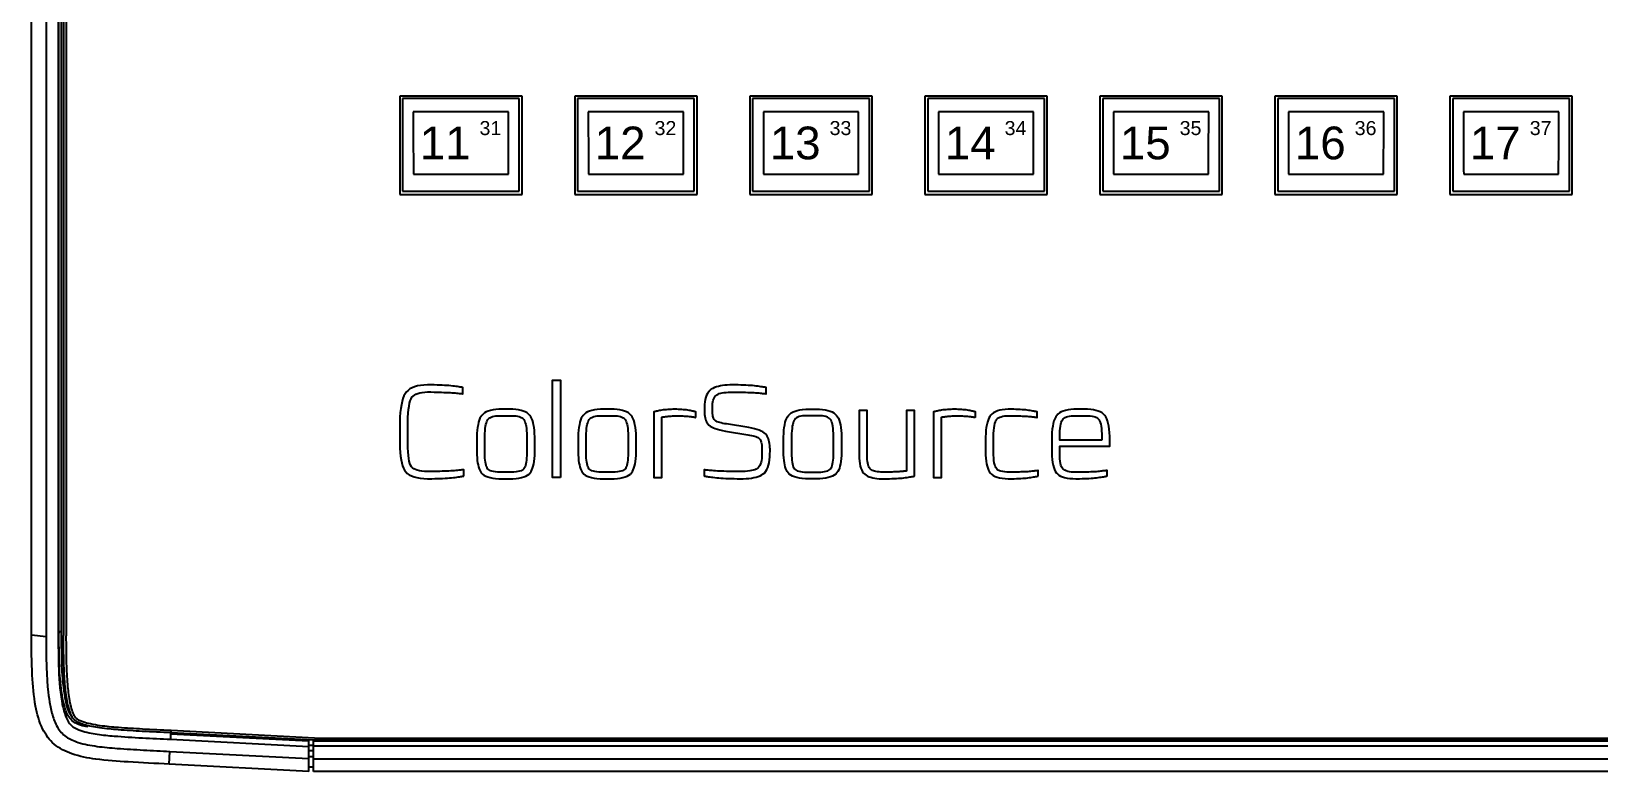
# Model space of a CAD drawing. Header units: inches. Extents: x 1.2 to 43.4, y 1.7 to 28.6.
# Drawn here: x 25.09 to 31.8, y 9.22 to 12.39 of the extents above; entities that cross this region are included whole.
import ezdxf
from ezdxf.enums import TextEntityAlignment as Align

# ---------------------------------------------------------------- set-up
doc = ezdxf.new("R2010")
doc.units = ezdxf.units.IN
doc.header["$MEASUREMENT"] = 0
doc.layers.add('ARTWORK', color=2, linetype='Continuous')
doc.styles.add('Arial', font='arial.ttf')

msp = doc.modelspace()

# ---------------------------------------------------------------- linework, layer by layer
for p, q in [((25.0851, 9.8028), (25.0851, 19.9162)), ((25.1481, 19.8329), (25.1481, 9.7951)), ((25.2003, 19.7624), (25.2003, 9.7951)), ((25.2031, 9.8144), (25.2031, 19.7731)), ((25.2129, 19.7825), (25.2129, 9.8155)), ((25.2229, 19.7459), (25.2229, 9.8003)), ((25.2349, 19.7194), (25.2349, 9.7979)), ((27.1877, 12.1094), (26.6637, 12.1094)), ((26.6637, 12.1094), (26.6637, 11.6885)), ((27.1757, 12.0999), (26.6757, 12.0999)), ((26.6757, 12.0999), (26.6757, 11.7029)), ((27.1757, 11.7029), (27.1757, 12.0999)), ((27.1877, 11.6885), (27.1877, 12.1094)), ((27.9377, 12.1094), (27.4137, 12.1094)), ((27.4137, 12.1094), (27.4137, 11.6885)), ((27.9257, 12.0999), (27.4257, 12.0999)), ((27.4257, 12.0999), (27.4257, 11.7029)), ((27.9257, 11.7029), (27.9257, 12.0999)), ((27.9377, 11.6885), (27.9377, 12.1094)), ((28.6877, 12.1094), (28.1637, 12.1094)), ((28.1637, 12.1094), (28.1637, 11.6885)), ((28.6757, 12.0999), (28.1757, 12.0999)), ((28.1757, 12.0999), (28.1757, 11.7029)), ((28.6757, 11.7029), (28.6757, 12.0999)), ((28.6877, 11.6885), (28.6877, 12.1094)), ((29.4377, 12.1094), (28.9137, 12.1094)), ((28.9137, 12.1094), (28.9137, 11.6885)), ((29.4257, 12.0999), (28.9257, 12.0999)), ((28.9257, 12.0999), (28.9257, 11.7029)), ((29.4257, 11.7029), (29.4257, 12.0999)), ((29.4377, 11.6885), (29.4377, 12.1094)), ((30.1877, 12.1094), (29.6637, 12.1094)), ((29.6637, 12.1094), (29.6637, 11.6885)), ((30.1757, 12.0999), (29.6757, 12.0999)), ((29.6757, 12.0999), (29.6757, 11.7029)), ((30.1757, 11.7029), (30.1757, 12.0999)), ((30.1877, 11.6885), (30.1877, 12.1094)), ((30.9377, 12.1094), (30.4137, 12.1094)), ((30.4137, 12.1094), (30.4137, 11.6885)), ((30.9257, 12.0999), (30.4257, 12.0999)), ((30.4257, 12.0999), (30.4257, 11.7029)), ((30.9257, 11.7029), (30.9257, 12.0999)), ((30.9377, 11.6885), (30.9377, 12.1094)), ((31.6877, 12.1094), (31.1637, 12.1094)), ((31.1637, 12.1094), (31.1637, 11.6885)), ((31.6757, 12.0999), (31.1757, 12.0999)), ((31.1757, 12.0999), (31.1757, 11.7029)), ((31.6757, 11.7029), (31.6757, 12.0999)), ((31.6877, 11.6885), (31.6877, 12.1094)), ((27.1298, 12.0421), (26.7215, 12.0421)), ((27.8798, 12.0421), (27.4715, 12.0421)), ((28.6298, 12.0421), (28.2216, 12.0421)), ((29.3798, 12.0421), (28.9716, 12.0421)), ((30.1298, 12.0421), (29.7216, 12.0421)), ((30.8798, 12.0421), (30.4716, 12.0421)), ((31.6298, 12.0421), (31.2216, 12.0421)), ((26.7223, 11.7758), (27.1291, 11.7758)), ((27.4723, 11.7758), (27.8791, 11.7758)), ((28.2223, 11.7758), (28.6291, 11.7758)), ((28.9723, 11.7758), (29.3791, 11.7758)), ((29.7223, 11.7758), (30.1291, 11.7758)), ((30.4723, 11.7758), (30.8791, 11.7758)), ((31.2223, 11.7758), (31.6291, 11.7758)), ((26.6637, 11.6885), (27.1877, 11.6885)), ((26.6757, 11.7029), (27.1757, 11.7029)), ((27.4137, 11.6885), (27.9377, 11.6885)), ((27.4257, 11.7029), (27.9257, 11.7029)), ((28.1637, 11.6885), (28.6877, 11.6885)), ((28.1757, 11.7029), (28.6757, 11.7029)), ((28.9137, 11.6885), (29.4377, 11.6885)), ((28.9257, 11.7029), (29.4257, 11.7029)), ((29.6637, 11.6885), (30.1877, 11.6885)), ((29.6757, 11.7029), (30.1757, 11.7029)), ((30.4137, 11.6885), (30.9377, 11.6885)), ((30.4257, 11.7029), (30.9257, 11.7029)), ((31.1637, 11.6885), (31.6877, 11.6885)), ((31.1757, 11.7029), (31.6757, 11.7029)), ((25.2031, 9.8144), (25.2003, 9.7951)), ((25.0851, 9.8028), (25.1481, 9.7951)), ((25.6818, 9.3773), (25.6817, 9.3553)), ((25.6817, 9.3553), (26.2741, 9.3245)), ((26.2741, 9.3465), (25.6818, 9.3773)), ((26.2974, 9.3509), (25.6829, 9.3829)), ((26.2977, 9.3604), (25.6835, 9.3924)), ((26.2741, 9.2177), (26.2741, 9.3521)), ((26.2938, 9.2167), (26.2938, 9.3511)), ((42.1835, 9.3466), (26.2938, 9.3466)), ((26.2974, 9.3509), (42.1799, 9.3509)), ((26.2977, 9.3604), (42.1796, 9.3604)), ((25.6757, 9.2488), (25.679, 9.3036)), ((25.679, 9.3036), (26.2741, 9.2726)), ((26.2741, 9.3303), (26.2938, 9.33)), ((26.2741, 9.307), (26.2938, 9.3067)), ((26.2741, 9.2819), (26.2938, 9.2821)), ((42.1835, 9.3262), (26.2938, 9.3262)), ((26.2938, 9.2715), (42.1835, 9.2715)), ((26.2741, 9.2177), (25.6757, 9.2488)), ((26.2741, 9.2369), (26.2938, 9.2372)), ((42.1835, 9.2167), (26.2938, 9.2167))]:
    msp.add_line(p, q)
for centre, radius, start, end in [((25.2105, 9.7936), 0.022, 83.83215, 109.82685), ((26.2636, 9.3554), 0.5822, 176.77015, 177.84727)]:
    msp.add_arc(centre, radius, start, end)
for centre, major_axis, start_param, end_param in [((26.7552, 11.8824), (-0.0041, 1.2708), 1.444754, 1.654753), ((27.0961, 11.8824), (0.0041, 1.2708), 4.628433, 4.838432), ((27.5052, 11.8824), (-0.0041, 1.2708), 1.444754, 1.654753), ((27.8461, 11.8824), (0.0041, 1.2708), 4.628433, 4.838432), ((28.2552, 11.8824), (-0.0041, 1.2708), 1.444754, 1.654753), ((28.5961, 11.8824), (0.0041, 1.2708), 4.628433, 4.838432), ((29.0052, 11.8824), (-0.0041, 1.2708), 1.444754, 1.654753), ((29.3461, 11.8824), (0.0041, 1.2708), 4.628433, 4.838432), ((29.7552, 11.8824), (-0.0041, 1.2708), 1.444754, 1.654753), ((30.0961, 11.8824), (0.0041, 1.2708), 4.628433, 4.838432), ((30.5052, 11.8824), (-0.0041, 1.2708), 1.444754, 1.654753), ((30.8461, 11.8824), (0.0041, 1.2708), 4.628433, 4.838432), ((31.2552, 11.8824), (-0.0041, 1.2708), 1.444754, 1.654753), ((31.5961, 11.8824), (0.0041, 1.2708), 4.628433, 4.838432)]:
    msp.add_ellipse(centre, major_axis=major_axis, ratio=0.026272, start_param=start_param, end_param=end_param)
for points, knots in [([(25.3268, 9.4086), (25.3162, 9.4106), (25.2941, 9.4146), (25.2647, 9.4281), (25.2381, 9.4584), (25.2187, 9.5217), (25.2061, 9.6136), (25.2037, 9.7178), (25.2033, 9.7847), (25.2031, 9.8144)], [0, 0, 0, 0, 0.069599, 0.14425, 0.203709, 0.324932, 0.565452, 0.807063, 1, 1, 1, 1]), ([(25.2129, 9.8155), (25.2131, 9.7859), (25.2137, 9.7195), (25.2154, 9.6158), (25.2295, 9.5271), (25.2439, 9.4681), (25.2588, 9.4526), (25.2613, 9.4499)], [0, 0, 0, 0, 0.238222, 0.53423, 0.828887, 0.970955, 1, 1, 1, 1]), ([(25.6757, 9.2488), (25.617, 9.2516), (25.5124, 9.2566), (25.3724, 9.2667), (25.2638, 9.2862), (25.1927, 9.3218), (25.1541, 9.3632), (25.1224, 9.4165), (25.0982, 9.5071), (25.0862, 9.6427), (25.0855, 9.745), (25.0851, 9.8028)], [0, 0, 0, 0, 0.175967, 0.314059, 0.420333, 0.505539, 0.546237, 0.589246, 0.691235, 0.825448, 1, 1, 1, 1]), ([(25.1481, 9.7951), (25.1482, 9.7699), (25.1484, 9.7196), (25.1504, 9.6446), (25.1547, 9.5763), (25.1622, 9.5145), (25.1737, 9.4594), (25.1904, 9.415), (25.2123, 9.384), (25.2338, 9.3652), (25.2589, 9.3516), (25.3026, 9.3354), (25.368, 9.3237), (25.443, 9.3166), (25.5094, 9.3123), (25.5659, 9.3093), (25.6224, 9.3065), (25.6601, 9.3046), (25.679, 9.3036)], [0, 0, 0, 0, 0.0843382, 0.1677317, 0.2500645, 0.3127028, 0.3750903, 0.4377157, 0.4690357, 0.5003878, 0.5317061, 0.5630134, 0.6546913, 0.7501711, 0.8126209, 0.875078, 0.9375386, 1, 1, 1, 1]), ([(25.2003, 9.7951), (25.2006, 9.7543), (25.2012, 9.662), (25.2073, 9.5509), (25.2253, 9.4696), (25.2406, 9.4314), (25.2649, 9.4052), (25.3081, 9.3877), (25.3677, 9.3754), (25.4964, 9.364), (25.6011, 9.3591), (25.6817, 9.3553)], [0, 0, 0, 0, 0.14952, 0.337801, 0.404718, 0.453377, 0.486268, 0.531853, 0.619347, 0.707278, 1, 1, 1, 1]), ([(25.6829, 9.3829), (25.642, 9.3849), (25.5666, 9.3887), (25.4652, 9.3946), (25.3818, 9.4026), (25.3248, 9.4125), (25.2918, 9.4241), (25.2791, 9.4309), (25.2711, 9.4366), (25.2629, 9.4457), (25.2541, 9.4619), (25.2451, 9.4876), (25.2353, 9.5321), (25.2278, 9.5982), (25.2234, 9.6915), (25.2231, 9.761), (25.2229, 9.8003)], [0, 0, 0, 0, 0.1550256, 0.2855003, 0.3843091, 0.4722571, 0.5034115, 0.5160456, 0.5269132, 0.5406505, 0.561869, 0.5968694, 0.6441193, 0.7350269, 0.8500924, 1, 1, 1, 1]), ([(25.6835, 9.3924), (25.6426, 9.3944), (25.5674, 9.3981), (25.4663, 9.4041), (25.392, 9.4111), (25.3412, 9.4195), (25.3109, 9.4273), (25.2914, 9.4351), (25.2805, 9.4416), (25.2745, 9.4483), (25.2705, 9.4545), (25.2642, 9.4667), (25.2565, 9.4889), (25.2471, 9.5322), (25.2398, 9.597), (25.2354, 9.6895), (25.2351, 9.7587), (25.2349, 9.7979)], [0, 0, 0, 0, 0.158638, 0.291637, 0.391974, 0.447641, 0.491036, 0.512692, 0.529002, 0.53971, 0.54763, 0.55761, 0.59316, 0.638553, 0.730276, 0.847113, 1, 1, 1, 1])]:
    msp.add_open_spline(points, degree=3, knots=knots)
at = {"layer": 'ARTWORK'}
for points in [[(27.3524, 10.4769), (27.318, 10.4769), (27.318, 10.8934), (27.3524, 10.8934), (27.3524, 10.4769)], [(26.9379, 10.4828), (26.9379, 10.5098), (26.9375, 10.5097), (26.9364, 10.5095), (26.9347, 10.5092), (26.9323, 10.509), (26.9293, 10.5086), (26.9256, 10.5082), (26.9213, 10.5078), (26.9163, 10.5073), (26.9106, 10.5067), (26.9044, 10.5061), (26.8975, 10.5054), (26.8901, 10.5049), (26.8822, 10.5044), (26.8738, 10.5039), (26.8648, 10.5035), (26.8554, 10.5032), (26.8454, 10.5029), (26.8349, 10.5026), (26.8239, 10.5025), (26.8123, 10.5023), (26.797, 10.5016), (26.783, 10.5015), (26.7701, 10.502), (26.7585, 10.5032), (26.748, 10.5049), (26.7388, 10.5073), (26.7308, 10.5102), (26.7239, 10.5138), (26.7183, 10.518), (26.7139, 10.5228), (26.7104, 10.5288), (26.7072, 10.5367), (26.7046, 10.5464), (26.7023, 10.5579), (26.7005, 10.5713), (26.6992, 10.5866), (26.6982, 10.6036), (26.6978, 10.6225), (26.6977, 10.6433), (26.6982, 10.6659), (26.6979, 10.6902), (26.6981, 10.7125), (26.6987, 10.7329), (26.6998, 10.7513), (26.7014, 10.7676), (26.7034, 10.7821), (26.7059, 10.7945), (26.7088, 10.805), (26.7122, 10.8134), (26.7161, 10.8199), (26.7207, 10.8251), (26.7264, 10.8296), (26.7332, 10.8335), (26.741, 10.8367), (26.7499, 10.8392), (26.7599, 10.8411), (26.771, 10.8423), (26.7831, 10.8428), (26.7963, 10.8427), (26.8106, 10.8419), (26.822, 10.8418), (26.8328, 10.8417), (26.8432, 10.8414), (26.853, 10.8412), (26.8624, 10.8409), (26.8712, 10.8405), (26.8795, 10.8401), (26.8873, 10.8396), (26.8946, 10.8391), (26.9013, 10.8385), (26.9075, 10.8379), (26.9131, 10.8374), (26.918, 10.8369), (26.9223, 10.8365), (26.9259, 10.8361), (26.9289, 10.8358), (26.9313, 10.8356), (26.933, 10.8353), (26.934, 10.8352), (26.9345, 10.8351), (26.9345, 10.8616), (26.934, 10.8618), (26.9328, 10.8621), (26.931, 10.8624), (26.9284, 10.8629), (26.9251, 10.8634), (26.9211, 10.864), (26.9165, 10.8647), (26.9111, 10.8655), (26.905, 10.8663), (26.8982, 10.8673), (26.8908, 10.8682), (26.8828, 10.8691), (26.8743, 10.8698), (26.8652, 10.8705), (26.8556, 10.8711), (26.8454, 10.8716), (26.8347, 10.8721), (26.8234, 10.8724), (26.8115, 10.8727), (26.7991, 10.8729), (26.7823, 10.8731), (26.7667, 10.8725), (26.7523, 10.8709), (26.7392, 10.8685), (26.7273, 10.8651), (26.7166, 10.8609), (26.7072, 10.8558), (26.6991, 10.8497), (26.6921, 10.8428), (26.6864, 10.835), (26.6816, 10.8258), (26.6774, 10.815), (26.6737, 10.8024), (26.6706, 10.7881), (26.668, 10.772), (26.6661, 10.7542), (26.6646, 10.7347), (26.6638, 10.7135), (26.6635, 10.6905), (26.6638, 10.6659), (26.6634, 10.643), (26.6635, 10.6217), (26.6641, 10.6019), (26.6653, 10.5838), (26.667, 10.5672), (26.6693, 10.5522), (26.6721, 10.5388), (26.6755, 10.5269), (26.6794, 10.5167), (26.6839, 10.508), (26.6893, 10.5005), (26.6961, 10.4938), (26.7043, 10.488), (26.7139, 10.4831), (26.7249, 10.479), (26.7373, 10.4758), (26.7511, 10.4734), (26.7663, 10.4719), (26.7829, 10.4712), (26.8008, 10.4714), (26.8133, 10.4716), (26.8253, 10.4718), (26.8367, 10.4722), (26.8475, 10.4726), (26.8578, 10.4732), (26.8676, 10.4738), (26.8767, 10.4745), (26.8854, 10.4753), (26.8935, 10.4762), (26.901, 10.4771), (26.9079, 10.4781), (26.9141, 10.4789), (26.9195, 10.4797), (26.9243, 10.4804), (26.9284, 10.4811), (26.9317, 10.4816), (26.9343, 10.482), (26.9362, 10.4824), (26.9374, 10.4827), (26.9379, 10.4828)], [(28.2498, 10.5787), (28.2502, 10.5881), (28.2503, 10.5971), (28.25, 10.6056), (28.2494, 10.6137), (28.2484, 10.6214), (28.2471, 10.6286), (28.2455, 10.6354), (28.2435, 10.6417), (28.2412, 10.6476), (28.2385, 10.6531), (28.2352, 10.6582), (28.2309, 10.663), (28.2255, 10.6675), (28.2191, 10.6717), (28.2118, 10.6756), (28.2034, 10.6791), (28.1939, 10.6824), (28.1835, 10.6854), (28.1721, 10.688), (28.1596, 10.6904), (28.0642, 10.7057), (28.0559, 10.707), (28.0482, 10.7084), (28.0412, 10.71), (28.0349, 10.7117), (28.0293, 10.7135), (28.0243, 10.7154), (28.02, 10.7175), (28.0164, 10.7197), (28.0135, 10.7221), (28.0113, 10.7245), (28.0095, 10.7273), (28.008, 10.7307), (28.0067, 10.7345), (28.0056, 10.7389), (28.0047, 10.7437), (28.004, 10.7491), (28.0036, 10.755), (28.0034, 10.7614), (28.0035, 10.7684), (28.0037, 10.7758), (28.0038, 10.785), (28.0044, 10.7933), (28.0055, 10.801), (28.0071, 10.8079), (28.0092, 10.814), (28.0119, 10.8194), (28.015, 10.8241), (28.0187, 10.828), (28.0229, 10.8312), (28.0276, 10.8337), (28.0329, 10.8356), (28.039, 10.8373), (28.0458, 10.8387), (28.0534, 10.8399), (28.0616, 10.8409), (28.0707, 10.8416), (28.0805, 10.842), (28.091, 10.8422), (28.1022, 10.8422), (28.1142, 10.8419), (28.1253, 10.8418), (28.1358, 10.8416), (28.1458, 10.8414), (28.1553, 10.8412), (28.1644, 10.8409), (28.1729, 10.8405), (28.1809, 10.8401), (28.1885, 10.8396), (28.1955, 10.8391), (28.2021, 10.8385), (28.208, 10.8379), (28.2134, 10.8374), (28.2182, 10.8369), (28.2223, 10.8365), (28.2258, 10.8361), (28.2287, 10.8358), (28.2309, 10.8356), (28.2326, 10.8354), (28.2336, 10.8352), (28.234, 10.8351), (28.234, 10.8614), (28.2336, 10.8616), (28.2324, 10.8619), (28.2306, 10.8622), (28.2281, 10.8627), (28.2249, 10.8632), (28.2211, 10.8638), (28.2165, 10.8645), (28.2112, 10.8653), (28.2053, 10.8662), (28.1987, 10.8672), (28.1915, 10.8681), (28.1837, 10.869), (28.1753, 10.8698), (28.1664, 10.8705), (28.157, 10.8711), (28.147, 10.8716), (28.1364, 10.8721), (28.1253, 10.8724), (28.1137, 10.8727), (28.1014, 10.8729), (28.0895, 10.8732), (28.0781, 10.8731), (28.0672, 10.8726), (28.0568, 10.8717), (28.047, 10.8704), (28.0376, 10.8687), (28.0288, 10.8667), (28.0204, 10.8642), (28.0126, 10.8614), (28.0053, 10.8582), (27.9986, 10.8543), (27.9926, 10.8494), (27.9873, 10.8436), (27.9827, 10.8368), (27.9787, 10.829), (27.9755, 10.8203), (27.9729, 10.8106), (27.971, 10.8), (27.9699, 10.7884), (27.9694, 10.7758), (27.969, 10.7678), (27.9689, 10.7602), (27.9692, 10.7528), (27.9698, 10.7458), (27.9708, 10.7391), (27.9721, 10.7327), (27.9737, 10.7266), (27.9757, 10.7209), (27.978, 10.7155), (27.9806, 10.7104), (27.984, 10.7057), (27.9883, 10.7012), (27.9937, 10.6969), (28, 10.693), (28.0074, 10.6893), (28.0158, 10.6859), (28.0252, 10.6828), (28.0357, 10.6799), (28.0471, 10.6773), (28.0596, 10.675), (28.1544, 10.6596), (28.1628, 10.6583), (28.1706, 10.6569), (28.1776, 10.6553), (28.184, 10.6535), (28.1897, 10.6516), (28.1947, 10.6495), (28.199, 10.6472), (28.2026, 10.6447), (28.2056, 10.642), (28.2078, 10.6392), (28.2096, 10.636), (28.2112, 10.6321), (28.2125, 10.6277), (28.2136, 10.6225), (28.2145, 10.6168), (28.2151, 10.6104), (28.2156, 10.6034), (28.2157, 10.5958), (28.2157, 10.5876), (28.2154, 10.5787), (28.2154, 10.5681), (28.2148, 10.5584), (28.2137, 10.5496), (28.212, 10.5417), (28.2098, 10.5345), (28.2071, 10.5283), (28.2038, 10.5229), (28.1999, 10.5184), (28.1955, 10.5147), (28.1906, 10.5119), (28.1849, 10.5096), (28.1785, 10.5077), (28.1712, 10.506), (28.1631, 10.5046), (28.1541, 10.5035), (28.1443, 10.5027), (28.1337, 10.5022), (28.1222, 10.502), (28.1099, 10.502), (28.0968, 10.5023), (28.085, 10.5024), (28.0737, 10.5026), (28.063, 10.5028), (28.0528, 10.5031), (28.0431, 10.5034), (28.0339, 10.5038), (28.0253, 10.5042), (28.0172, 10.5047), (28.0097, 10.5052), (28.0026, 10.5058), (27.9962, 10.5063), (27.9904, 10.5069), (27.9853, 10.5073), (27.9809, 10.5077), (27.9771, 10.5081), (27.974, 10.5084), (27.9716, 10.5087), (27.9698, 10.5089), (27.9687, 10.5091), (27.9682, 10.5092), (27.9682, 10.4831), (27.9687, 10.4829), (27.9699, 10.4826), (27.9718, 10.4822), (27.9745, 10.4818), (27.9779, 10.4812), (27.982, 10.4806), (27.9868, 10.4799), (27.9924, 10.4791), (27.9987, 10.4782), (28.0057, 10.4772), (28.0134, 10.4762), (28.0216, 10.4754), (28.0305, 10.4746), (28.0399, 10.4738), (28.05, 10.4732), (28.0606, 10.4727), (28.0718, 10.4722), (28.0836, 10.4719), (28.096, 10.4716), (28.109, 10.4714), (28.1228, 10.4711), (28.1358, 10.4711), (28.1482, 10.4717), (28.1598, 10.4726), (28.1708, 10.474), (28.181, 10.4758), (28.1905, 10.478), (28.1993, 10.4806), (28.2074, 10.4837), (28.2147, 10.4872), (28.2214, 10.4915), (28.2274, 10.4968), (28.2326, 10.5032), (28.2372, 10.5108), (28.2411, 10.5194), (28.2442, 10.5291), (28.2467, 10.5398), (28.2484, 10.5517), (28.2495, 10.5646), (28.2498, 10.5787)], [(27.1184, 10.4711), (27.1342, 10.4709), (27.1488, 10.4712), (27.1622, 10.4722), (27.1744, 10.4738), (27.1855, 10.4761), (27.1953, 10.4789), (27.204, 10.4824), (27.2115, 10.4865), (27.2177, 10.4912), (27.2228, 10.4965), (27.2266, 10.502), (27.2301, 10.5086), (27.2331, 10.5163), (27.2357, 10.525), (27.2379, 10.5347), (27.2396, 10.5455), (27.241, 10.5573), (27.242, 10.5701), (27.2426, 10.584), (27.2427, 10.5989), (27.2427, 10.6025), (27.2427, 10.606), (27.2427, 10.6095), (27.2427, 10.613), (27.2427, 10.6165), (27.2427, 10.6201), (27.2426, 10.6236), (27.2426, 10.6271), (27.2426, 10.6306), (27.2426, 10.6341), (27.2424, 10.65), (27.2417, 10.6648), (27.2407, 10.6784), (27.2391, 10.6909), (27.2372, 10.7024), (27.2348, 10.7127), (27.232, 10.7218), (27.2287, 10.7299), (27.225, 10.7368), (27.2209, 10.7427), (27.2156, 10.7481), (27.2091, 10.753), (27.2016, 10.7572), (27.193, 10.7607), (27.1833, 10.7637), (27.1725, 10.7659), (27.1606, 10.7676), (27.1476, 10.7686), (27.1336, 10.769), (27.1184, 10.7687), (27.1031, 10.769), (27.0888, 10.7686), (27.0757, 10.7676), (27.0638, 10.7659), (27.0529, 10.7637), (27.0431, 10.7607), (27.0345, 10.7572), (27.0269, 10.753), (27.0205, 10.7481), (27.0152, 10.7427), (27.0111, 10.7369), (27.0074, 10.7299), (27.0042, 10.7219), (27.0014, 10.7128), (26.999, 10.7025), (26.997, 10.6912), (26.9955, 10.6787), (26.9944, 10.6651), (26.9938, 10.6504), (26.9936, 10.6346), (26.9936, 10.5857), (26.994, 10.5729), (26.9948, 10.5609), (26.9959, 10.5499), (26.9974, 10.5396), (26.9992, 10.5303), (27.0013, 10.5218), (27.0038, 10.5142), (27.0066, 10.5074), (27.0098, 10.5015), (27.0132, 10.4965), (27.0183, 10.4912), (27.0246, 10.4865), (27.0321, 10.4824), (27.0408, 10.4789), (27.0507, 10.4761), (27.0618, 10.4738), (27.0742, 10.4722), (27.0877, 10.4712), (27.1024, 10.4709), (27.1184, 10.4711)], [(27.5526, 10.4711), (27.5684, 10.4709), (27.583, 10.4712), (27.5964, 10.4722), (27.6087, 10.4738), (27.6197, 10.4761), (27.6296, 10.4789), (27.6382, 10.4824), (27.6457, 10.4865), (27.652, 10.4912), (27.657, 10.4965), (27.6609, 10.502), (27.6643, 10.5086), (27.6673, 10.5163), (27.6699, 10.525), (27.6721, 10.5347), (27.6739, 10.5455), (27.6753, 10.5573), (27.6762, 10.5701), (27.6768, 10.584), (27.6769, 10.5989), (27.6769, 10.6025), (27.6769, 10.606), (27.6769, 10.6095), (27.6769, 10.613), (27.6769, 10.6165), (27.6769, 10.6201), (27.6769, 10.6236), (27.6769, 10.6271), (27.6768, 10.6306), (27.6768, 10.6341), (27.6766, 10.65), (27.676, 10.6648), (27.6749, 10.6784), (27.6734, 10.6909), (27.6714, 10.7024), (27.669, 10.7127), (27.6662, 10.7218), (27.6629, 10.7299), (27.6592, 10.7368), (27.6551, 10.7427), (27.6498, 10.7481), (27.6434, 10.753), (27.6358, 10.7572), (27.6272, 10.7607), (27.6175, 10.7637), (27.6067, 10.7659), (27.5948, 10.7676), (27.5819, 10.7686), (27.5678, 10.769), (27.5526, 10.7687), (27.5373, 10.769), (27.5231, 10.7686), (27.51, 10.7676), (27.498, 10.7659), (27.4871, 10.7637), (27.4773, 10.7607), (27.4687, 10.7572), (27.4612, 10.753), (27.4547, 10.7481), (27.4494, 10.7427), (27.4453, 10.7369), (27.4416, 10.7299), (27.4384, 10.7219), (27.4356, 10.7128), (27.4332, 10.7025), (27.4313, 10.6912), (27.4297, 10.6787), (27.4287, 10.6651), (27.428, 10.6504), (27.4278, 10.6346), (27.4278, 10.5857), (27.4282, 10.5729), (27.429, 10.5609), (27.4301, 10.5499), (27.4316, 10.5396), (27.4334, 10.5303), (27.4355, 10.5218), (27.438, 10.5142), (27.4408, 10.5074), (27.444, 10.5015), (27.4475, 10.4965), (27.4526, 10.4912), (27.4588, 10.4865), (27.4663, 10.4824), (27.475, 10.4789), (27.4849, 10.4761), (27.4961, 10.4738), (27.5084, 10.4722), (27.5219, 10.4712), (27.5367, 10.4709), (27.5526, 10.4711)], [(27.9323, 10.7337), (27.9323, 10.7572), (27.932, 10.7574), (27.9312, 10.7577), (27.93, 10.758), (27.9283, 10.7585), (27.9261, 10.759), (27.9234, 10.7596), (27.9203, 10.7603), (27.9167, 10.7611), (27.9127, 10.762), (27.9082, 10.763), (27.9032, 10.7639), (27.8979, 10.7648), (27.8923, 10.7656), (27.8862, 10.7663), (27.8798, 10.7669), (27.873, 10.7674), (27.8659, 10.7679), (27.8584, 10.7682), (27.8505, 10.7685), (27.8423, 10.7687), (27.8341, 10.7685), (27.8263, 10.7682), (27.8188, 10.7679), (27.8117, 10.7674), (27.805, 10.7669), (27.7986, 10.7663), (27.7926, 10.7656), (27.7869, 10.7648), (27.7816, 10.7639), (27.7766, 10.763), (27.7721, 10.762), (27.768, 10.7611), (27.7644, 10.7603), (27.7612, 10.7596), (27.7586, 10.759), (27.7564, 10.7585), (27.7546, 10.758), (27.7534, 10.7577), (27.7526, 10.7574), (27.7522, 10.7572), (27.7522, 10.4769), (27.7866, 10.4769), (27.7866, 10.7349), (27.7869, 10.735), (27.7875, 10.7351), (27.7884, 10.7353), (27.7897, 10.7355), (27.7914, 10.7358), (27.7935, 10.7361), (27.7959, 10.7364), (27.7986, 10.7368), (27.8017, 10.7372), (27.8052, 10.7377), (27.809, 10.7382), (27.8131, 10.7386), (27.8175, 10.739), (27.8221, 10.7394), (27.827, 10.7397), (27.8323, 10.74), (27.8378, 10.7402), (27.8436, 10.7404), (27.8497, 10.7405), (27.856, 10.7406), (27.863, 10.7405), (27.8697, 10.7403), (27.876, 10.7401), (27.8821, 10.7398), (27.8878, 10.7395), (27.8932, 10.7391), (27.8983, 10.7387), (27.9031, 10.7383), (27.9076, 10.7377), (27.9118, 10.7372), (27.9156, 10.7366), (27.9191, 10.7361), (27.9221, 10.7356), (27.9248, 10.7352), (27.927, 10.7348), (27.9289, 10.7345), (27.9303, 10.7342), (27.9314, 10.734), (27.932, 10.7338), (27.9323, 10.7337)], [(28.3275, 10.4965), (28.324, 10.5015), (28.3209, 10.5074), (28.3181, 10.5142), (28.3156, 10.5218), (28.3134, 10.5303), (28.3116, 10.5396), (28.3102, 10.5499), (28.3091, 10.5609), (28.3083, 10.5729), (28.3078, 10.5857), (28.3078, 10.6346), (28.308, 10.6504), (28.3087, 10.6651), (28.3098, 10.6787), (28.3113, 10.6912), (28.3132, 10.7025), (28.3156, 10.7128), (28.3184, 10.7219), (28.3217, 10.7299), (28.3253, 10.7368), (28.3294, 10.7427), (28.3348, 10.7481), (28.3412, 10.753), (28.3487, 10.7572), (28.3574, 10.7607), (28.3671, 10.7637), (28.378, 10.7659), (28.39, 10.7676), (28.4031, 10.7686), (28.4173, 10.769), (28.4326, 10.7687), (28.4478, 10.769), (28.4619, 10.7686), (28.4749, 10.7676), (28.4868, 10.7659), (28.4976, 10.7637), (28.5073, 10.7607), (28.5159, 10.7572), (28.5234, 10.753), (28.5298, 10.7481), (28.5352, 10.7427), (28.5393, 10.7368), (28.543, 10.7299), (28.5462, 10.7218), (28.5491, 10.7127), (28.5515, 10.7024), (28.5534, 10.6909), (28.5549, 10.6784), (28.556, 10.6648), (28.5567, 10.65), (28.5569, 10.6342), (28.5569, 10.6306), (28.5569, 10.6271), (28.5569, 10.6236), (28.5569, 10.6201), (28.5569, 10.6165), (28.5569, 10.613), (28.557, 10.6095), (28.557, 10.606), (28.557, 10.6025), (28.557, 10.5989), (28.5568, 10.584), (28.5563, 10.5701), (28.5553, 10.5573), (28.5539, 10.5455), (28.5521, 10.5347), (28.5499, 10.525), (28.5473, 10.5163), (28.5443, 10.5087), (28.5409, 10.502), (28.5371, 10.4965), (28.532, 10.4912), (28.5257, 10.4865), (28.5183, 10.4824), (28.5096, 10.4789), (28.4997, 10.4761), (28.4887, 10.4738), (28.4765, 10.4722), (28.4631, 10.4712), (28.4484, 10.4709), (28.4326, 10.4711), (28.4167, 10.4709), (28.402, 10.4712), (28.3884, 10.4722), (28.3761, 10.4738), (28.365, 10.4761), (28.3551, 10.4789), (28.3464, 10.4824), (28.3389, 10.4865), (28.3326, 10.4912), (28.3275, 10.4965)], [(28.869, 10.4826), (28.869, 10.7631), (28.8352, 10.7631), (28.8352, 10.5043), (28.8349, 10.5042), (28.8342, 10.5041), (28.833, 10.504), (28.8314, 10.5038), (28.8294, 10.5036), (28.8269, 10.5033), (28.824, 10.503), (28.8206, 10.5027), (28.8168, 10.5024), (28.8126, 10.502), (28.808, 10.5016), (28.8031, 10.5013), (28.7978, 10.501), (28.7922, 10.5007), (28.7862, 10.5004), (28.7799, 10.5002), (28.7732, 10.5), (28.7662, 10.4999), (28.7589, 10.4998), (28.7512, 10.4997), (28.7419, 10.4994), (28.7332, 10.4993), (28.7251, 10.4996), (28.7175, 10.5001), (28.7106, 10.5008), (28.7042, 10.5019), (28.6984, 10.5032), (28.6932, 10.5048), (28.6886, 10.5067), (28.6846, 10.5088), (28.681, 10.5115), (28.6779, 10.515), (28.6751, 10.5193), (28.6727, 10.5244), (28.6707, 10.5304), (28.6691, 10.5372), (28.6679, 10.5448), (28.6671, 10.5532), (28.6667, 10.5624), (28.6667, 10.5724), (28.6667, 10.7631), (28.6323, 10.7631), (28.6323, 10.5724), (28.6326, 10.5592), (28.6334, 10.547), (28.6349, 10.5358), (28.637, 10.5257), (28.6396, 10.5165), (28.6429, 10.5084), (28.6467, 10.5013), (28.6511, 10.4952), (28.6562, 10.4902), (28.6618, 10.4862), (28.668, 10.4828), (28.6748, 10.4799), (28.6822, 10.4774), (28.6903, 10.4753), (28.6989, 10.4736), (28.7082, 10.4723), (28.718, 10.4714), (28.7285, 10.4709), (28.7395, 10.4708), (28.7512, 10.4711), (28.762, 10.4713), (28.7724, 10.4716), (28.7822, 10.4719), (28.7916, 10.4724), (28.8004, 10.4729), (28.8088, 10.4735), (28.8167, 10.4742), (28.8242, 10.475), (28.8311, 10.4759), (28.8375, 10.4768), (28.8434, 10.4778), (28.8487, 10.4787), (28.8534, 10.4795), (28.8575, 10.4802), (28.8609, 10.4808), (28.8638, 10.4813), (28.866, 10.4817), (28.8676, 10.4821), (28.8686, 10.4824), (28.869, 10.4826)], [(29.1308, 10.7337), (29.1308, 10.7572), (29.1305, 10.7574), (29.1297, 10.7577), (29.1284, 10.758), (29.1267, 10.7585), (29.1245, 10.759), (29.1219, 10.7596), (29.1188, 10.7603), (29.1152, 10.7611), (29.1111, 10.762), (29.1066, 10.763), (29.1017, 10.7639), (29.0964, 10.7648), (29.0907, 10.7656), (29.0847, 10.7663), (29.0783, 10.7669), (29.0715, 10.7674), (29.0644, 10.7679), (29.0569, 10.7682), (29.049, 10.7685), (29.0407, 10.7687), (29.0326, 10.7685), (29.0248, 10.7682), (29.0173, 10.7679), (29.0102, 10.7674), (29.0035, 10.7669), (28.9971, 10.7663), (28.991, 10.7656), (28.9854, 10.7648), (28.98, 10.7639), (28.9751, 10.763), (28.9705, 10.762), (28.9665, 10.7611), (28.9629, 10.7603), (28.9597, 10.7596), (28.957, 10.759), (28.9548, 10.7585), (28.9531, 10.758), (28.9519, 10.7577), (28.9511, 10.7574), (28.9507, 10.7572), (28.9507, 10.4769), (28.9851, 10.4769), (28.9851, 10.7349), (28.9853, 10.735), (28.9859, 10.7351), (28.9869, 10.7353), (28.9882, 10.7355), (28.9899, 10.7358), (28.9919, 10.7361), (28.9943, 10.7364), (28.9971, 10.7368), (29.0002, 10.7372), (29.0037, 10.7377), (29.0075, 10.7382), (29.0116, 10.7386), (29.0159, 10.739), (29.0206, 10.7394), (29.0255, 10.7397), (29.0307, 10.74), (29.0363, 10.7402), (29.0421, 10.7404), (29.0481, 10.7405), (29.0545, 10.7406), (29.0615, 10.7405), (29.0681, 10.7403), (29.0745, 10.7401), (29.0805, 10.7398), (29.0863, 10.7395), (29.0917, 10.7391), (29.0968, 10.7387), (29.1016, 10.7383), (29.1061, 10.7377), (29.1103, 10.7372), (29.1141, 10.7366), (29.1175, 10.7361), (29.1206, 10.7356), (29.1232, 10.7352), (29.1255, 10.7348), (29.1273, 10.7345), (29.1288, 10.7342), (29.1299, 10.734), (29.1305, 10.7338), (29.1308, 10.7337)], [(29.3984, 10.4826), (29.3984, 10.506), (29.3981, 10.5059), (29.3972, 10.5057), (29.3959, 10.5055), (29.394, 10.5053), (29.3916, 10.505), (29.3886, 10.5047), (29.3852, 10.5043), (29.3813, 10.5039), (29.3768, 10.5034), (29.3718, 10.5029), (29.3664, 10.5023), (29.3606, 10.5018), (29.3543, 10.5014), (29.3477, 10.501), (29.3406, 10.5007), (29.3331, 10.5004), (29.3253, 10.5002), (29.317, 10.5), (29.3083, 10.4998), (29.2992, 10.4997), (29.2868, 10.4992), (29.2754, 10.4991), (29.265, 10.4995), (29.2556, 10.5003), (29.2472, 10.5015), (29.2398, 10.5032), (29.2334, 10.5054), (29.2279, 10.5079), (29.2235, 10.511), (29.22, 10.5144), (29.2173, 10.5187), (29.2149, 10.5244), (29.2128, 10.5314), (29.211, 10.5397), (29.2097, 10.5493), (29.2086, 10.5603), (29.208, 10.5725), (29.2076, 10.5861), (29.2076, 10.6011), (29.208, 10.6173), (29.2077, 10.6343), (29.2078, 10.65), (29.2082, 10.6642), (29.209, 10.6771), (29.2101, 10.6886), (29.2116, 10.6987), (29.2134, 10.7074), (29.2156, 10.7147), (29.2182, 10.7206), (29.2211, 10.7252), (29.2246, 10.7288), (29.229, 10.732), (29.2343, 10.7347), (29.2406, 10.7369), (29.2477, 10.7387), (29.2557, 10.74), (29.2647, 10.7408), (29.2745, 10.7412), (29.2853, 10.7411), (29.2969, 10.7406), (29.3059, 10.7405), (29.3145, 10.7403), (29.3227, 10.7401), (29.3305, 10.7398), (29.3379, 10.7395), (29.3449, 10.7391), (29.3514, 10.7387), (29.3576, 10.7383), (29.3634, 10.7377), (29.3687, 10.7372), (29.3737, 10.7366), (29.3781, 10.7361), (29.382, 10.7356), (29.3853, 10.7352), (29.3882, 10.7348), (29.3906, 10.7345), (29.3924, 10.7342), (29.3938, 10.734), (29.3947, 10.7338), (29.395, 10.7337), (29.395, 10.7572), (29.3946, 10.7574), (29.3936, 10.7577), (29.3921, 10.758), (29.39, 10.7585), (29.3873, 10.759), (29.384, 10.7596), (29.3802, 10.7603), (29.3758, 10.7611), (29.3708, 10.762), (29.3652, 10.7629), (29.3592, 10.7639), (29.3526, 10.7648), (29.3457, 10.7656), (29.3383, 10.7663), (29.3304, 10.7669), (29.3221, 10.7674), (29.3133, 10.7679), (29.3041, 10.7682), (29.2944, 10.7685), (29.2843, 10.7687), (29.2703, 10.7687), (29.2573, 10.768), (29.2454, 10.7666), (29.2345, 10.7645), (29.2247, 10.7617), (29.2159, 10.7583), (29.2082, 10.7541), (29.2015, 10.7493), (29.1959, 10.7437), (29.1913, 10.7375), (29.1875, 10.7304), (29.1842, 10.7222), (29.1813, 10.7129), (29.1788, 10.7025), (29.1768, 10.691), (29.1753, 10.6785), (29.1742, 10.6648), (29.1735, 10.6501), (29.1734, 10.6342), (29.1736, 10.6173), (29.1733, 10.6011), (29.1733, 10.5859), (29.1738, 10.5717), (29.1748, 10.5586), (29.1762, 10.5465), (29.178, 10.5355), (29.1803, 10.5255), (29.183, 10.5165), (29.1862, 10.5085), (29.1898, 10.5016), (29.1942, 10.4955), (29.1998, 10.4902), (29.2065, 10.4854), (29.2144, 10.4814), (29.2235, 10.478), (29.2337, 10.4753), (29.245, 10.4732), (29.2575, 10.4719), (29.2712, 10.4712), (29.286, 10.4711), (29.2963, 10.4713), (29.3061, 10.4716), (29.3155, 10.4719), (29.3244, 10.4724), (29.3329, 10.4729), (29.3409, 10.4735), (29.3484, 10.4742), (29.3555, 10.475), (29.3621, 10.4759), (29.3683, 10.4768), (29.3739, 10.4778), (29.379, 10.4787), (29.3834, 10.4795), (29.3873, 10.4802), (29.3906, 10.4808), (29.3934, 10.4813), (29.3955, 10.4817), (29.3971, 10.4821), (29.398, 10.4824), (29.3984, 10.4826)], [(29.6844, 10.7424), (29.6791, 10.7479), (29.6727, 10.7528), (29.6651, 10.757), (29.6565, 10.7606), (29.6468, 10.7636), (29.636, 10.7659), (29.6241, 10.7675), (29.6112, 10.7686), (29.5971, 10.7689), (29.5819, 10.7687), (29.5666, 10.7689), (29.5524, 10.7686), (29.5393, 10.7675), (29.5273, 10.7659), (29.5164, 10.7636), (29.5066, 10.7606), (29.498, 10.757), (29.4905, 10.7528), (29.484, 10.7479), (29.4787, 10.7424), (29.4742, 10.7359), (29.4702, 10.7281), (29.4668, 10.7189), (29.4639, 10.7083), (29.4615, 10.6964), (29.4596, 10.6831), (29.4582, 10.6685), (29.4574, 10.6526), (29.4571, 10.6353), (29.4573, 10.6166), (29.4571, 10.5989), (29.4573, 10.5825), (29.458, 10.5673), (29.4592, 10.5534), (29.4609, 10.5408), (29.4631, 10.5295), (29.4657, 10.5194), (29.4689, 10.5106), (29.4726, 10.503), (29.4767, 10.4968), (29.4816, 10.4915), (29.4877, 10.4868), (29.4949, 10.4827), (29.5032, 10.4792), (29.5125, 10.4764), (29.5231, 10.4741), (29.5347, 10.4725), (29.5474, 10.4715), (29.5612, 10.4712), (29.5762, 10.4714), (29.5871, 10.4716), (29.5975, 10.4719), (29.6075, 10.4722), (29.6169, 10.4727), (29.6258, 10.4732), (29.6343, 10.4739), (29.6423, 10.4746), (29.6497, 10.4754), (29.6567, 10.4763), (29.6632, 10.4772), (29.6692, 10.4782), (29.6745, 10.4791), (29.6792, 10.4799), (29.6833, 10.4806), (29.6868, 10.4813), (29.6897, 10.4818), (29.692, 10.4823), (29.6936, 10.4826), (29.6946, 10.4829), (29.695, 10.4831), (29.695, 10.5068), (29.6947, 10.5067), (29.6937, 10.5065), (29.6923, 10.5063), (29.6902, 10.506), (29.6877, 10.5056), (29.6845, 10.5052), (29.6809, 10.5048), (29.6766, 10.5043), (29.6718, 10.5037), (29.6665, 10.5031), (29.6607, 10.5025), (29.6544, 10.5019), (29.6477, 10.5014), (29.6406, 10.501), (29.6331, 10.5006), (29.6251, 10.5002), (29.6166, 10.5), (29.6078, 10.4997), (29.5985, 10.4996), (29.5888, 10.4994), (29.5756, 10.499), (29.5636, 10.4989), (29.5525, 10.4992), (29.5425, 10.5), (29.5336, 10.5012), (29.5257, 10.5028), (29.5189, 10.5048), (29.5131, 10.5072), (29.5084, 10.51), (29.5047, 10.5133), (29.5017, 10.5174), (29.4991, 10.5227), (29.4969, 10.5292), (29.495, 10.5371), (29.4935, 10.5461), (29.4924, 10.5564), (29.4917, 10.568), (29.4913, 10.5808), (29.4913, 10.5948), (29.4917, 10.6101), (29.7059, 10.6101), (29.7059, 10.6166), (29.7061, 10.6353), (29.7058, 10.6526), (29.705, 10.6685), (29.7036, 10.6831), (29.7017, 10.6964), (29.6993, 10.7083), (29.6964, 10.7189), (29.6929, 10.7281), (29.6889, 10.7359), (29.6844, 10.7424)], [(27.1155, 10.7406), (27.1207, 10.7406), (27.132, 10.7411), (27.1424, 10.7412), (27.152, 10.7408), (27.1607, 10.74), (27.1685, 10.7387), (27.1755, 10.737), (27.1816, 10.7348), (27.1868, 10.7322), (27.1912, 10.7291), (27.1947, 10.7255), (27.1973, 10.7217), (27.1996, 10.7168), (27.2016, 10.7109), (27.2034, 10.704), (27.2049, 10.6959), (27.2061, 10.6869), (27.2071, 10.6768), (27.2077, 10.6657), (27.2081, 10.6535), (27.2083, 10.6403), (27.2083, 10.6356), (27.2083, 10.6309), (27.2083, 10.6263), (27.2083, 10.6216), (27.2083, 10.6169), (27.2083, 10.6123), (27.2084, 10.6076), (27.2084, 10.6029), (27.2084, 10.5982), (27.2084, 10.5936), (27.2083, 10.5813), (27.2079, 10.57), (27.2073, 10.5596), (27.2065, 10.5502), (27.2054, 10.5418), (27.204, 10.5343), (27.2024, 10.5278), (27.2005, 10.5223), (27.1984, 10.5177), (27.196, 10.5141), (27.1927, 10.5107), (27.1884, 10.5078), (27.1832, 10.5053), (27.177, 10.5032), (27.17, 10.5015), (27.162, 10.5003), (27.153, 10.4995), (27.1432, 10.4991), (27.1324, 10.4992), (27.1207, 10.4997), (27.1155, 10.4997), (27.1037, 10.4992), (27.0929, 10.4991), (27.083, 10.4995), (27.074, 10.5003), (27.066, 10.5015), (27.0589, 10.5032), (27.0528, 10.5053), (27.0476, 10.5078), (27.0433, 10.5107), (27.04, 10.5141), (27.0376, 10.5177), (27.0355, 10.5223), (27.0337, 10.5278), (27.0321, 10.5343), (27.0308, 10.5417), (27.0297, 10.5501), (27.0288, 10.5595), (27.0282, 10.5699), (27.0279, 10.5812), (27.0278, 10.5934), (27.0278, 10.5981), (27.0278, 10.6027), (27.0278, 10.6073), (27.0279, 10.6119), (27.0279, 10.6165), (27.0279, 10.6212), (27.0279, 10.6258), (27.0279, 10.6304), (27.0279, 10.635), (27.0279, 10.6397), (27.0281, 10.653), (27.0285, 10.6653), (27.0292, 10.6765), (27.0301, 10.6867), (27.0314, 10.6958), (27.0329, 10.7038), (27.0347, 10.7108), (27.0367, 10.7168), (27.0391, 10.7217), (27.0417, 10.7255), (27.0452, 10.7291), (27.0496, 10.7322), (27.0549, 10.7348), (27.061, 10.737), (27.0679, 10.7387), (27.0757, 10.74), (27.0844, 10.7408), (27.0939, 10.7412), (27.1043, 10.7411), (27.1155, 10.7406)], [(27.5498, 10.7406), (27.5549, 10.7406), (27.5662, 10.7411), (27.5766, 10.7412), (27.5862, 10.7408), (27.5949, 10.74), (27.6027, 10.7387), (27.6097, 10.737), (27.6158, 10.7348), (27.6211, 10.7322), (27.6255, 10.7291), (27.629, 10.7255), (27.6315, 10.7217), (27.6338, 10.7168), (27.6359, 10.7109), (27.6376, 10.704), (27.6391, 10.6959), (27.6403, 10.6869), (27.6413, 10.6768), (27.642, 10.6657), (27.6424, 10.6535), (27.6425, 10.6403), (27.6425, 10.6356), (27.6425, 10.6309), (27.6425, 10.6263), (27.6426, 10.6216), (27.6426, 10.6169), (27.6426, 10.6123), (27.6426, 10.6076), (27.6426, 10.6029), (27.6426, 10.5982), (27.6426, 10.5936), (27.6425, 10.5813), (27.6421, 10.57), (27.6415, 10.5596), (27.6407, 10.5502), (27.6396, 10.5418), (27.6382, 10.5343), (27.6366, 10.5278), (27.6347, 10.5223), (27.6326, 10.5177), (27.6303, 10.5141), (27.6269, 10.5107), (27.6226, 10.5078), (27.6174, 10.5053), (27.6113, 10.5032), (27.6042, 10.5015), (27.5962, 10.5003), (27.5873, 10.4995), (27.5774, 10.4991), (27.5666, 10.4992), (27.5549, 10.4997), (27.5498, 10.4997), (27.538, 10.4992), (27.5271, 10.4991), (27.5172, 10.4995), (27.5082, 10.5003), (27.5002, 10.5015), (27.4931, 10.5032), (27.487, 10.5053), (27.4818, 10.5078), (27.4775, 10.5107), (27.4742, 10.5141), (27.4718, 10.5177), (27.4698, 10.5223), (27.4679, 10.5278), (27.4663, 10.5343), (27.465, 10.5417), (27.4639, 10.5501), (27.4631, 10.5595), (27.4625, 10.5699), (27.4621, 10.5812), (27.462, 10.5934), (27.4622, 10.6397), (27.4623, 10.653), (27.4627, 10.6653), (27.4634, 10.6765), (27.4644, 10.6867), (27.4656, 10.6958), (27.4671, 10.7038), (27.4689, 10.7108), (27.471, 10.7168), (27.4733, 10.7217), (27.4759, 10.7255), (27.4794, 10.7291), (27.4838, 10.7322), (27.4891, 10.7348), (27.4952, 10.737), (27.5022, 10.7387), (27.51, 10.74), (27.5186, 10.7408), (27.5282, 10.7412), (27.5385, 10.7411), (27.5498, 10.7406)], [(28.3559, 10.7255), (28.3533, 10.7217), (28.351, 10.7168), (28.3489, 10.7108), (28.3472, 10.7038), (28.3456, 10.6958), (28.3444, 10.6867), (28.3434, 10.6765), (28.3428, 10.6653), (28.3423, 10.653), (28.3422, 10.6397), (28.3422, 10.635), (28.3422, 10.6304), (28.3422, 10.6258), (28.3421, 10.6212), (28.3421, 10.6165), (28.3421, 10.6119), (28.3421, 10.6073), (28.3421, 10.6027), (28.3421, 10.5981), (28.3421, 10.5934), (28.3422, 10.5812), (28.3425, 10.5699), (28.3431, 10.5595), (28.3439, 10.5501), (28.345, 10.5417), (28.3464, 10.5343), (28.3479, 10.5278), (28.3498, 10.5223), (28.3519, 10.5177), (28.3542, 10.5141), (28.3575, 10.5107), (28.3618, 10.5078), (28.367, 10.5053), (28.3732, 10.5032), (28.3803, 10.5015), (28.3883, 10.5003), (28.3973, 10.4995), (28.4072, 10.4991), (28.418, 10.4992), (28.4298, 10.4997), (28.4349, 10.4997), (28.4466, 10.4992), (28.4574, 10.4991), (28.4673, 10.4995), (28.4762, 10.5003), (28.4842, 10.5015), (28.4913, 10.5032), (28.4974, 10.5053), (28.5027, 10.5078), (28.5069, 10.5107), (28.5103, 10.5141), (28.5127, 10.5177), (28.5148, 10.5223), (28.5167, 10.5278), (28.5183, 10.5343), (28.5196, 10.5418), (28.5207, 10.5502), (28.5216, 10.5596), (28.5222, 10.57), (28.5225, 10.5813), (28.5227, 10.5936), (28.5226, 10.5983), (28.5226, 10.6029), (28.5226, 10.6076), (28.5226, 10.6123), (28.5226, 10.6169), (28.5226, 10.6216), (28.5226, 10.6263), (28.5226, 10.6309), (28.5226, 10.6356), (28.5225, 10.6403), (28.5224, 10.6535), (28.522, 10.6657), (28.5213, 10.6768), (28.5204, 10.6869), (28.5192, 10.6959), (28.5177, 10.704), (28.5159, 10.7109), (28.5139, 10.7168), (28.5116, 10.7217), (28.509, 10.7255), (28.5055, 10.7291), (28.5011, 10.7322), (28.4959, 10.7348), (28.4898, 10.737), (28.4828, 10.7387), (28.4749, 10.74), (28.4662, 10.7408), (28.4567, 10.7412), (28.4462, 10.7411), (28.4349, 10.7406), (28.4298, 10.7406), (28.4186, 10.7411), (28.4082, 10.7412), (28.3987, 10.7408), (28.39, 10.74), (28.3822, 10.7387), (28.3752, 10.737), (28.3691, 10.7348), (28.3639, 10.7322), (28.3595, 10.7291), (28.3559, 10.7255)], [(29.6715, 10.6358), (29.4917, 10.6358), (29.4915, 10.6502), (29.4917, 10.6636), (29.4922, 10.6757), (29.4931, 10.6866), (29.4944, 10.6964), (29.4961, 10.705), (29.4981, 10.7124), (29.5005, 10.7186), (29.5033, 10.7236), (29.5064, 10.7275), (29.5102, 10.7306), (29.5148, 10.7333), (29.5202, 10.7356), (29.5265, 10.7375), (29.5336, 10.739), (29.5416, 10.7401), (29.5504, 10.7408), (29.5601, 10.7411), (29.5706, 10.7411), (29.5819, 10.7406), (29.5932, 10.7411), (29.6036, 10.7411), (29.6132, 10.7408), (29.622, 10.7401), (29.6299, 10.739), (29.637, 10.7375), (29.6432, 10.7356), (29.6486, 10.7333), (29.6532, 10.7306), (29.6569, 10.7275), (29.66, 10.7236), (29.6628, 10.7186), (29.6652, 10.7124), (29.6672, 10.705), (29.6689, 10.6964), (29.6701, 10.6866), (29.671, 10.6757), (29.6716, 10.6636), (29.6718, 10.6502), (29.6715, 10.6358)], [(29.4917, 10.6101), (29.7059, 10.6101)]]:
    msp.add_lwpolyline(points, dxfattribs=at)

# ---------------------------------------------------------------- texts
at = {"layer": 'ARTWORK', "style": 'Arial'}
for s, height, p in [('11', 0.14, (26.858, 11.8393)), ('31', 0.06, (27.0521, 11.943)), ('12', 0.14, (27.608, 11.8393)), ('32', 0.06, (27.8021, 11.943)), ('13', 0.14, (28.358, 11.8393)), ('33', 0.06, (28.5521, 11.943)), ('14', 0.14, (29.108, 11.8393)), ('34', 0.06, (29.3021, 11.943)), ('15', 0.14, (29.858, 11.8393)), ('35', 0.06, (30.0521, 11.943)), ('16', 0.14, (30.608, 11.8393)), ('36', 0.06, (30.8021, 11.943)), ('17', 0.14, (31.358, 11.8393)), ('37', 0.06, (31.5521, 11.943))]:
    msp.add_text(s, height=height, dxfattribs=at).set_placement(p, align=Align.CENTER)

doc.saveas('drawing.dxf')
